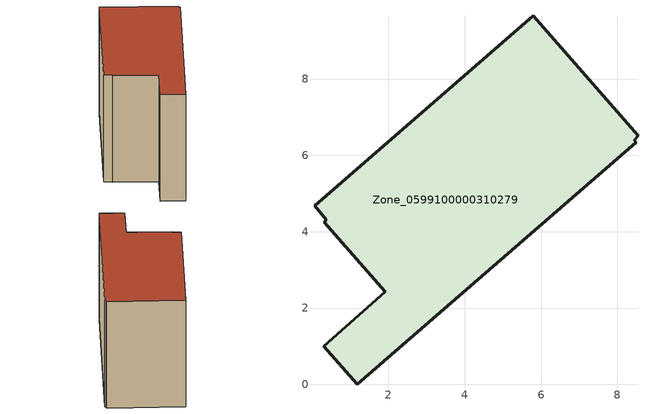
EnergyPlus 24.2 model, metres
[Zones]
Zone_0599100000310279
 floor ground (C_G): 0.37,4.32 0.06,4.68 5.8,9.66 8.54,6.52 8.44,6.4 8.49,6.34 1.18,0 0.31,1 1.92,2.43 0.32,4.25 z0
 wall outside (C_F): 0.31,1 1.18,0 8.49,6.34 8.44,6.4 8.54,6.52 5.8,9.66 0.06,4.68 0.37,4.32 0.32,4.25 1.92,2.43 0.31,1 z0:6.37
 roof outside (C_R): 0.06,4.68 0.37,4.32 0.32,4.25 1.92,2.43 0.31,1 1.18,0 8.49,6.34 8.44,6.4 8.54,6.52 5.8,9.66 z6.37
[BUILDING]
Pand.0599100000310279: North Axis=0; Terrain=City; Loads Convergence Tolerance Value=0.04; Temperature Convergence Tolerance Value=0.4; Solar Distribution=FullExterior; Maximum Number of Warmup Days=25; Minimum Number of Warmup Days=1
[Site:Location]
Rotterdam.The.Hague.AP_ZH_NLD Design_Conditions: Latitude=51.96; Longitude=4.45; Time Zone=1; Elevation=-4.5
[SITE:GROUNDTEMPERATURE:BUILDINGSURFACE]
18, 18, 18, 18, 18, 18, 18, 18, 18, 18, 18, 18
[MATERIAL] Thermal Absorptance=0.9; Solar Absorptance=0.7; Visible Absorptance=0.7
Name | Roughness | Thickness | Conductivity | Density | Specific Heat
G.TI.1946 | MediumSmooth | 0.15 | 1 | 540 | 1210
F.TI.1946 | Rough | 0.3 | 0.857143 | 1920 | 840
R.TI.1946 | MediumRough | 0.2 | 0.1 | 1500 | 1000
[CONSTRUCTION]
C_G: G.TI.1946
C_F: F.TI.1946
C_R: R.TI.1946
[ZONE]
Zone_0599100000310279: Type=1; Multiplier=1; Ceiling Height=Autocalculate; Volume=Autocalculate; Floor Area=autocalculate; Part of Total Floor Area=Yes
[ZONEINFILTRATION:DESIGNFLOWRATE]
Infil_Zone_0599100000310279: Zone or ZoneList or Space or SpaceList=Zone_0599100000310279; Schedule=AlwaysOn; Design Flow Rate Calculation Method=Flow/Area; Flow Rate per Floor Area=0.003; Constant Term Coefficient=1; Temperature Term Coefficient=0; Velocity Term Coefficient=0; Velocity Squared Term Coefficient=0
[HVACTEMPLATE:ZONE:IDEALLOADSAIRSYSTEM]
Zone_0599100000310279: Maximum Heating Supply Air Temperature=50; Minimum Cooling Supply Air Temperature=13; Maximum Heating Supply Air Humidity Ratio=0.0156; Minimum Cooling Supply Air Humidity Ratio=0.0077; Heating Limit=NoLimit; Cooling Limit=NoLimit; Dehumidification Control Type=ConstantSensibleHeatRatio; Cooling Sensible Heat Ratio=0.7; Dehumidification Setpoint=60; Humidification Control Type=None; Humidification Setpoint=30; Outdoor Air Method=None; Outdoor Air Flow Rate per Person=0.00944; Outdoor Air Flow Rate per Zone Floor Area=0; Outdoor Air Flow Rate per Zone=0; Demand Controlled Ventilation Type=None; Outdoor Air Economizer Type=NoEconomizer; Heat Recovery Type=None; Sensible Heat Recovery Effectiveness=0.7; Latent Heat Recovery Effectiveness=0.65
[ZONECONTROL:THERMOSTAT]
ThermostatControl_Zone_0599100000310279: Zone or ZoneList=Zone_0599100000310279; Control Type Schedule=DualSetpointControlType; Control 1=Thermostat_Zone_0599100000310279; Temperature Difference Between Cutout And Setpoint=0
[THERMOSTATSETPOINT:DUALSETPOINT]
Thermostat_Zone_0599100000310279: Heating Setpoint Temperature Schedule=HeatingSetpoint_Zone_0599100000310279; Cooling Setpoint Temperature Schedule=CoolingSetpoint_Zone_0599100000310279
[SCHEDULE:COMPACT]
HeatingSetpoint_Zone_0599100000310279: Through: 12/31, For: AllDays, Until: 24:00, 21
CoolingSetpoint_Zone_0599100000310279: Through: 12/31, For: AllDays, Until: 24:00, 24
DualSetpointControlType: Through: 12/31, For: AllDays, Until: 24:00, 4
AlwaysOn: Through: 12/31, For: AllDays, Until: 24:00, 1
